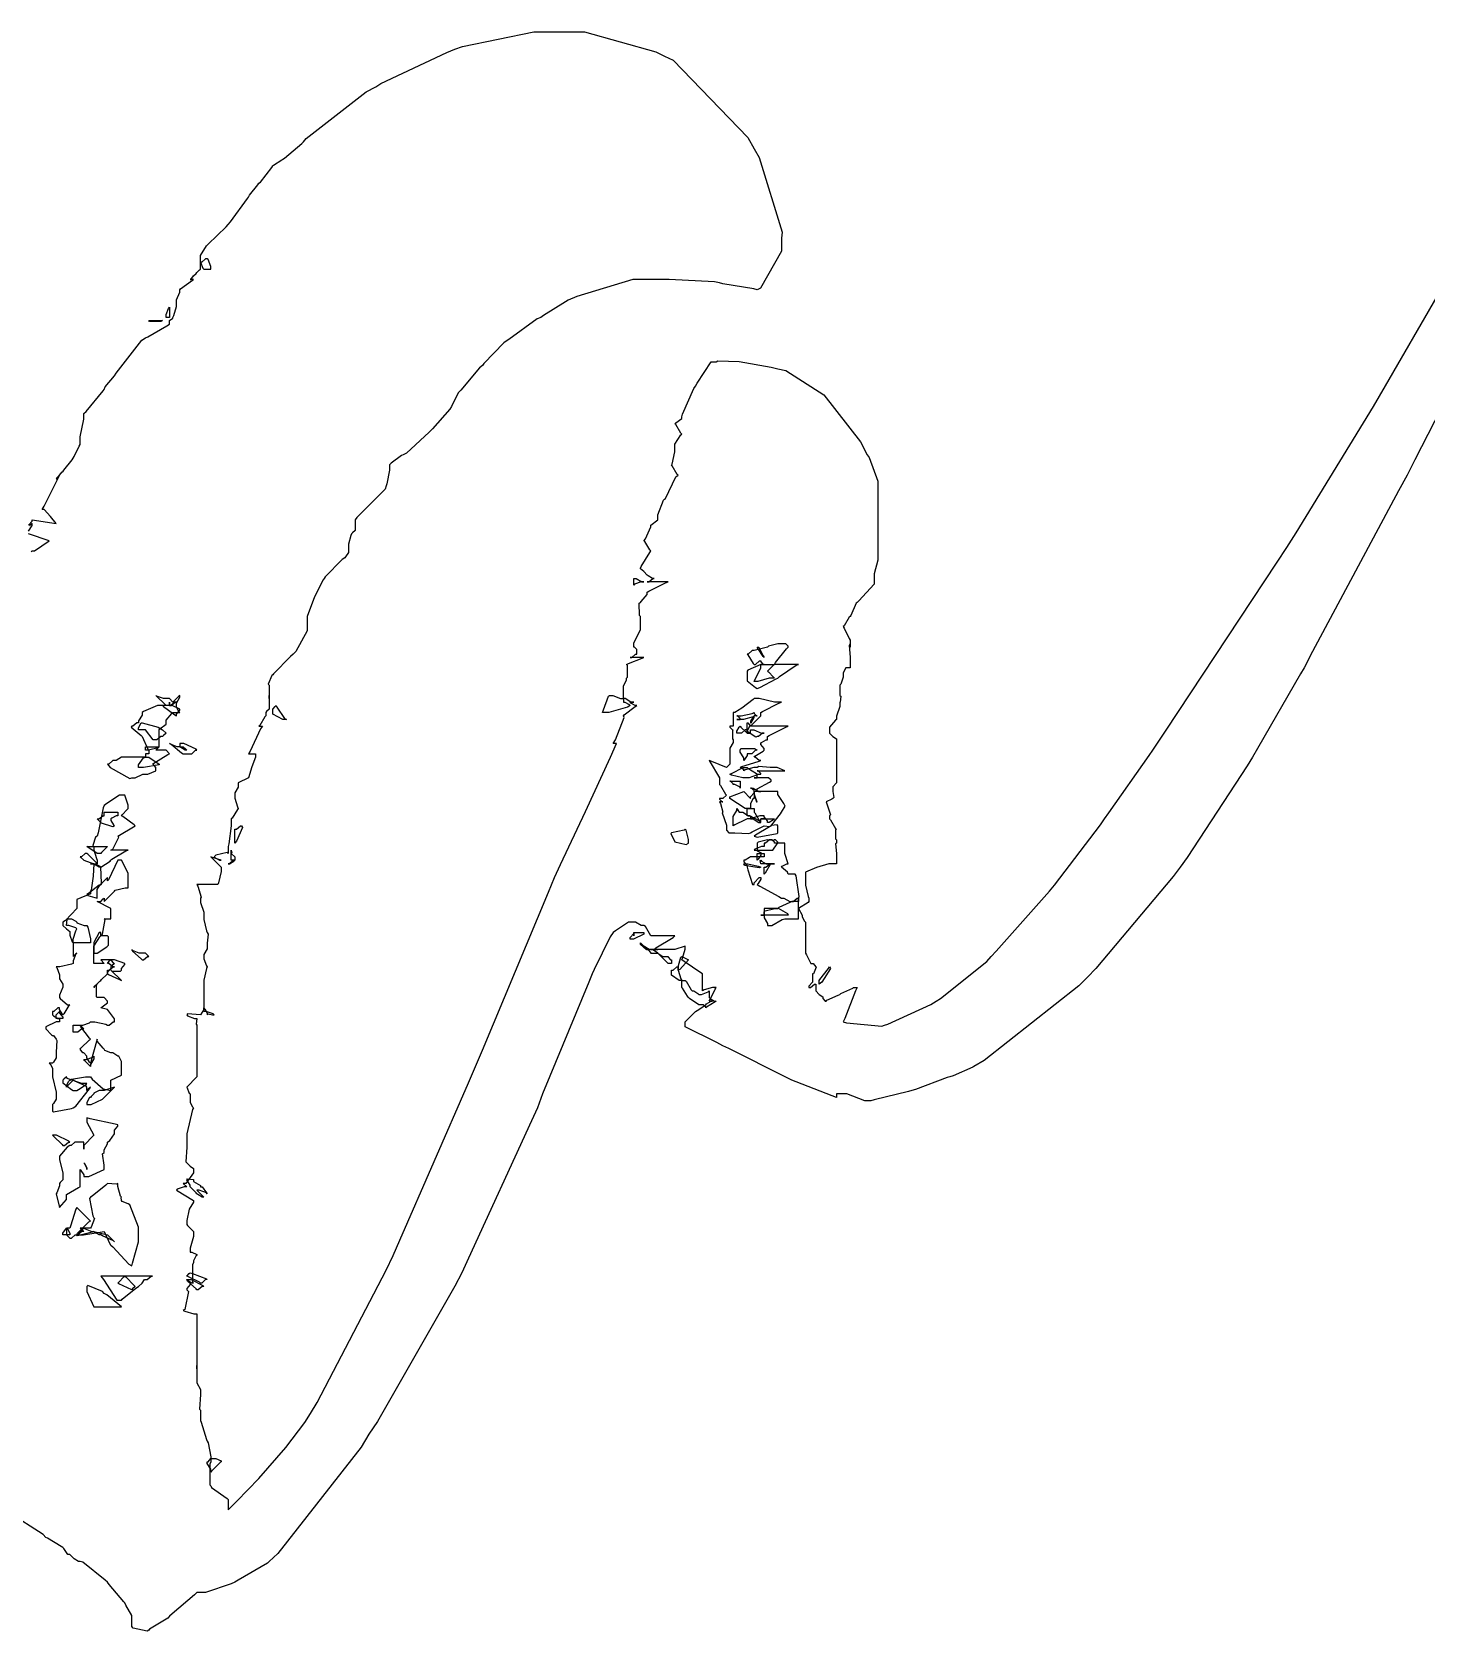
# Model space of a CAD drawing. Extents: x 51 to 306, y 22 to 311.
# Drawn here: x 104.99 to 119.29, y 191.62 to 208.03 of the extents above; entities that cross this region are included whole.
import ezdxf

# ---------------------------------------------------------------- set-up
doc = ezdxf.new("R2010")
doc.units = 0
doc.header["$MEASUREMENT"] = 0

msp = doc.modelspace()

# ---------------------------------------------------------------- linework, layer by layer
at = {"color": 7}
for points in [[(104.951, 202.971), (104.987, 203.011), (104.987, 203.024), (105.234, 202.988), (105.234, 202.988), (105.176, 203.06), (105.113, 203.13), (105.092, 203.13), (105.11, 203.165), (105.251, 203.448), (105.268, 203.483), (105.268, 203.483), (105.242, 203.456), (105.234, 203.447), (105.242, 203.447), (105.268, 203.483), (105.268, 203.483), (105.268, 203.483), (105.295, 203.517), (105.304, 203.517), (105.312, 203.535), (105.4, 203.642), (105.41, 203.659), (105.418, 203.677), (105.471, 203.783), (105.481, 203.799), (105.481, 203.879), (105.517, 204.059), (105.517, 204.118), (105.543, 204.136), (105.718, 204.348), (105.727, 204.365), (105.736, 204.392), (105.833, 204.505), (105.833, 204.505), (105.85, 204.532), (106.114, 204.868), (106.15, 204.894), (106.177, 204.903), (106.371, 205.018), (106.398, 205.034), (106.398, 205.034), (106.398, 205.062), (106.398, 205.07), (106.398, 205.07), (106.433, 205.096), (106.433, 205.104), (106.441, 205.122), (106.469, 205.216), (106.469, 205.246), (106.469, 205.282), (106.503, 205.361), (106.503, 205.387), (106.511, 205.397), (106.635, 205.485), (106.645, 205.493), (106.645, 205.493), (106.618, 205.493), (106.609, 205.493), (106.618, 205.493), (106.645, 205.529), (106.645, 205.529), (106.645, 205.529), (106.67, 205.555), (106.679, 205.563), (106.679, 205.563), (106.706, 205.591), (106.715, 205.599), (106.715, 205.617), (106.715, 205.657), (106.715, 205.669), (106.715, 205.669), (106.715, 205.723), (106.715, 205.74), (106.715, 205.74), (106.776, 205.838), (106.785, 205.846), (106.794, 205.855), (106.98, 206.032), (106.998, 206.058), (107.024, 206.084), (107.199, 206.323), (107.208, 206.339), (107.217, 206.357), (107.305, 206.465), (107.315, 206.481), (107.331, 206.491), (107.447, 206.641), (107.457, 206.658), (107.465, 206.667), (107.552, 206.72), (107.561, 206.728), (107.579, 206.737), (107.756, 206.888), (107.774, 206.904), (107.8, 206.94), (108.417, 207.417), (108.515, 207.469), (108.567, 207.505), (109.245, 207.822), (109.325, 207.856), (109.404, 207.884), (110.138, 208.033), (110.383, 208.033), (110.657, 208.033), (111.39, 207.83), (111.478, 207.786), (111.566, 207.742), (112.334, 206.95), (112.396, 206.834), (112.448, 206.746), (112.685, 205.978), (112.677, 205.916), (112.677, 205.784), (112.464, 205.405), (112.43, 205.387), (112.394, 205.397), (112.077, 205.449), (112.043, 205.457), (111.989, 205.467), (111.526, 205.493), (111.372, 205.493), (111.151, 205.493), (110.578, 205.317), (110.49, 205.281), (110.462, 205.264), (110.234, 205.122), (110.207, 205.104), (110.171, 205.088), (109.881, 204.876), (109.854, 204.858), (109.828, 204.841), (109.624, 204.629), (109.608, 204.611), (109.58, 204.585), (109.387, 204.356), (109.361, 204.329), (109.352, 204.312), (109.299, 204.206), (109.291, 204.188), (109.273, 204.162), (109.095, 203.959), (109.079, 203.942), (109.061, 203.924), (108.831, 203.711), (108.796, 203.693), (108.778, 203.685), (108.672, 203.606), (108.656, 203.589), (108.656, 203.536), (108.628, 203.394), (108.62, 203.376), (108.61, 203.342), (108.319, 203.051), (108.303, 203.024), (108.303, 203.024), (108.303, 202.971), (108.303, 202.953), (108.303, 202.953), (108.303, 202.927), (108.303, 202.917), (108.303, 202.917), (108.275, 202.893), (108.267, 202.883), (108.257, 202.865), (108.233, 202.777), (108.233, 202.777), (108.233, 202.76), (108.233, 202.721), (108.233, 202.707), (108.233, 202.689), (108.205, 202.645), (108.197, 202.635), (108.169, 202.619), (107.994, 202.442), (107.986, 202.424), (107.976, 202.408), (107.884, 202.236), (107.81, 202.033), (107.81, 201.965), (107.81, 201.887), (107.694, 201.675), (107.667, 201.648), (107.64, 201.622), (107.465, 201.446), (107.457, 201.436), (107.447, 201.428), (107.411, 201.34), (107.421, 201.33), (107.421, 201.33), (107.421, 201.225), (107.421, 201.19), (107.421, 201.19), (107.421, 201.216), (107.421, 201.224), (107.421, 201.208), (107.421, 201.167), (107.421, 201.154), (107.421, 201.154), (107.421, 201.101), (107.421, 201.083), (107.421, 201.083), (107.393, 201.057), (107.385, 201.047), (107.385, 201.047), (107.385, 201.023), (107.385, 201.013), (107.375, 201.005), (107.323, 200.916), (107.315, 200.907), (107.315, 200.907), (107.341, 200.907), (107.351, 200.907), (107.333, 200.881), (107.226, 200.652), (107.208, 200.624), (107.208, 200.624), (107.244, 200.624), (107.244, 200.624), (107.28, 200.624), (107.28, 200.591), (107.244, 200.489), (107.208, 200.378), (107.208, 200.378), (107.208, 200.378), (107.104, 200.326), (107.104, 200.308), (107.104, 200.281), (107.068, 200.222), (107.068, 200.201), (107.068, 200.167), (107.094, 200.079), (107.104, 200.061), (107.094, 200.053), (107.041, 199.964), (107.032, 199.955), (107.032, 199.885), (107.006, 199.7), (106.998, 199.672), (106.998, 199.656), (106.998, 199.616), (106.998, 199.602), (106.988, 199.612), (106.874, 199.584), (106.856, 199.566), (106.864, 199.558), (106.911, 199.532), (106.928, 199.532), (106.928, 199.532), (106.838, 199.558), (106.821, 199.566), (106.83, 199.558), (106.918, 199.47), (106.928, 199.46), (106.928, 199.416), (106.9, 199.301), (106.892, 199.283), (106.838, 199.283), (106.718, 199.283), (106.679, 199.283), (106.688, 199.267), (106.723, 199.153), (106.715, 199.143), (106.715, 199.099), (106.751, 199), (106.751, 198.967), (106.751, 198.923), (106.776, 198.808), (106.785, 198.79), (106.794, 198.774), (106.785, 198.681), (106.785, 198.65), (106.785, 198.623), (106.751, 198.564), (106.751, 198.544), (106.751, 198.518), (106.776, 198.447), (106.785, 198.438), (106.776, 198.421), (106.751, 198.301), (106.751, 198.261), (106.751, 198.227), (106.751, 198.148), (106.751, 198.121), (106.751, 198.086), (106.751, 198.006), (106.751, 197.979), (106.751, 197.979), (106.751, 198.006), (106.751, 198.015), (106.751, 197.998), (106.715, 197.944), (106.715, 197.944), (106.715, 197.944), (106.583, 197.954), (106.575, 197.944), (106.583, 197.936), (106.655, 197.908), (106.679, 197.908), (106.679, 197.908), (106.67, 197.848), (106.679, 197.838), (106.679, 197.75), (106.679, 197.551), (106.679, 197.485), (106.679, 197.451), (106.679, 197.371), (106.679, 197.343), (106.679, 197.309), (106.575, 197.203), (106.575, 197.203), (106.575, 197.203), (106.6, 197.142), (106.609, 197.133), (106.609, 197.116), (106.609, 197.062), (106.609, 197.062), (106.609, 197.044), (106.635, 197), (106.645, 196.99), (106.635, 196.974), (106.575, 196.722), (106.575, 196.638), (106.575, 196.585), (106.565, 196.437), (106.575, 196.427), (106.609, 196.391), (106.609, 196.391), (106.645, 196.366), (106.645, 196.357), (106.645, 196.322), (106.565, 196.215), (106.539, 196.215), (106.575, 196.18), (106.547, 196.18), (106.477, 196.154), (106.469, 196.144), (106.485, 196.136), (106.627, 196.048), (106.645, 196.038), (106.645, 196.022), (106.618, 195.978), (106.609, 195.968), (106.6, 195.951), (106.575, 195.832), (106.575, 195.792), (106.583, 195.784), (106.635, 195.731), (106.645, 195.721), (106.645, 195.669), (106.609, 195.549), (106.609, 195.509), (106.626, 195.509), (106.679, 195.484), (106.679, 195.475), (106.67, 195.475), (106.645, 195.421), (106.645, 195.403), (106.635, 195.377), (106.635, 195.202), (106.645, 195.192), (106.627, 195.192), (106.583, 195.218), (106.575, 195.227), (106.609, 195.192), (106.609, 195.176), (106.575, 195.136), (106.575, 195.122), (106.591, 195.104), (106.555, 194.919), (106.539, 194.91), (106.555, 194.902), (106.648, 194.874), (106.679, 194.874), (106.679, 194.858), (106.679, 194.817), (106.679, 194.804), (106.679, 194.715), (106.679, 194.517), (106.679, 194.451), (106.679, 194.451), (106.679, 194.399), (106.679, 194.381), (106.679, 194.364), (106.679, 194.324), (106.679, 194.31), (106.679, 194.31), (106.679, 194.336), (106.679, 194.345), (106.679, 194.3), (106.679, 194.168), (106.679, 194.168), (106.715, 194.098), (106.715, 194.046), (106.706, 193.897), (106.715, 193.887), (106.715, 193.887), (106.715, 193.833), (106.715, 193.815), (106.715, 193.815), (106.715, 193.791), (106.715, 193.781), (106.723, 193.765), (106.776, 193.587), (106.785, 193.569), (106.794, 193.552), (106.821, 193.408), (106.821, 193.358), (106.812, 193.332), (106.812, 193.12), (106.821, 193.11), (106.83, 193.094), (106.988, 192.979), (106.998, 192.969), (106.998, 192.863), (106.998, 192.863), (107.09, 192.954), (107.315, 193.186), (107.592, 193.504), (107.787, 193.76), (107.844, 193.851), (107.914, 193.967), (108.62, 195.325), (108.692, 195.475), (108.762, 195.633), (109.466, 197.248), (109.538, 197.415), (109.608, 197.583), (110.287, 199.205), (110.349, 199.355), (110.41, 199.488), (110.666, 200.031), (110.923, 200.59), (110.985, 200.731), (110.985, 200.731), (110.957, 200.731), (110.949, 200.731), (110.975, 200.767), (111.063, 200.997), (111.055, 201.013), (111.063, 201.023), (111.177, 201.111), (111.195, 201.119), (111.177, 201.119), (111.133, 201.145), (111.125, 201.154), (111.125, 201.154), (111.151, 201.154), (111.161, 201.154), (111.133, 201.154), (111.074, 201.19), (111.055, 201.19), (111.055, 201.19), (111.055, 201.269), (111.055, 201.296), (111.055, 201.322), (111.089, 201.381), (111.089, 201.4), (111.097, 201.41), (111.097, 201.534), (111.089, 201.542), (111.107, 201.552), (111.248, 201.604), (111.265, 201.613), (111.23, 201.613), (111.151, 201.613), (111.125, 201.613), (111.142, 201.613), (111.181, 201.648), (111.195, 201.648), (111.195, 201.648), (111.195, 201.675), (111.195, 201.683), (111.195, 201.693), (111.169, 201.719), (111.161, 201.719), (111.161, 201.763), (111.231, 201.895), (111.231, 201.895), (111.231, 201.895), (111.231, 201.949), (111.231, 201.965), (111.231, 201.983), (111.231, 202.023), (111.231, 202.035), (111.221, 202.045), (111.216, 202.171), (111.231, 202.178), (111.239, 202.187), (111.301, 202.259), (111.301, 202.282), (111.318, 202.292), (111.486, 202.38), (111.514, 202.388), (111.46, 202.388), (111.34, 202.388), (111.301, 202.388), (111.318, 202.388), (111.358, 202.424), (111.372, 202.424), (111.354, 202.424), (111.31, 202.45), (111.301, 202.458), (111.265, 202.494), (111.265, 202.494), (111.231, 202.522), (111.231, 202.53), (111.239, 202.548), (111.327, 202.689), (111.337, 202.707), (111.327, 202.716), (111.274, 202.803), (111.265, 202.811), (111.283, 202.829), (111.337, 202.953), (111.337, 202.953), (111.337, 202.971), (111.408, 203.024), (111.408, 203.024), (111.408, 203.077), (111.468, 203.228), (111.478, 203.236), (111.486, 203.246), (111.592, 203.466), (111.618, 203.483), (111.609, 203.492), (111.556, 203.58), (111.548, 203.589), (111.556, 203.598), (111.584, 203.724), (111.584, 203.765), (111.584, 203.801), (111.645, 203.897), (111.654, 203.906), (111.645, 203.915), (111.592, 204.003), (111.584, 204.012), (111.592, 204.021), (111.654, 204.067), (111.654, 204.082), (111.662, 204.109), (111.777, 204.373), (111.795, 204.399), (111.813, 204.427), (111.957, 204.647), (112.007, 204.647), (112.024, 204.657), (112.244, 204.651), (112.571, 204.593), (112.642, 204.575), (112.721, 204.559), (113.114, 204.307), (113.488, 203.825), (113.558, 203.693), (113.576, 203.667), (113.665, 203.423), (113.665, 203.34), (113.665, 203.27), (113.665, 203.113), (113.665, 203.06), (113.665, 203.015), (113.665, 202.916), (113.665, 202.883), (113.665, 202.849), (113.665, 202.741), (113.665, 202.741), (113.665, 202.741), (113.665, 202.716), (113.665, 202.707), (113.665, 202.707), (113.665, 202.68), (113.665, 202.671), (113.665, 202.61), (113.63, 202.471), (113.63, 202.424), (113.63, 202.364), (113.47, 202.195), (113.454, 202.178), (113.444, 202.169), (113.391, 202.045), (113.382, 202.035), (113.373, 202.027), (113.32, 201.939), (113.312, 201.929), (113.32, 201.913), (113.373, 201.807), (113.382, 201.789), (113.382, 201.753), (113.382, 201.753), (113.382, 201.719), (113.382, 201.719), (113.382, 201.719), (113.382, 201.745), (113.382, 201.753), (113.373, 201.737), (113.382, 201.617), (113.382, 201.577), (113.382, 201.577), (113.382, 201.524), (113.382, 201.506), (113.382, 201.506), (113.356, 201.506), (113.348, 201.506), (113.338, 201.506), (113.312, 201.454), (113.312, 201.436), (113.312, 201.41), (113.286, 201.34), (113.278, 201.33), (113.278, 201.313), (113.278, 201.273), (113.278, 201.26), (113.278, 201.26), (113.278, 201.234), (113.278, 201.224), (113.286, 201.216), (113.279, 201.154), (113.278, 201.154), (113.278, 201.109), (113.242, 201.01), (113.242, 200.977), (113.232, 200.969), (113.171, 200.896), (113.171, 200.871), (113.171, 200.837), (113.206, 200.801), (113.206, 200.801), (113.242, 200.776), (113.242, 200.767), (113.242, 200.74), (113.242, 200.681), (113.242, 200.66), (113.242, 200.582), (113.242, 200.402), (113.242, 200.342), (113.242, 200.326), (113.206, 200.285), (113.206, 200.272), (113.206, 200.272), (113.206, 200.237), (113.206, 200.237), (113.206, 200.237), (113.214, 200.175), (113.206, 200.165), (113.196, 200.157), (113.135, 200.131), (113.135, 200.131), (113.135, 200.131), (113.18, 199.999), (113.171, 199.989), (113.171, 199.989), (113.171, 199.955), (113.171, 199.955), (113.18, 199.946), (113.232, 199.858), (113.242, 199.849), (113.232, 199.84), (113.232, 199.752), (113.242, 199.742), (113.242, 199.742), (113.242, 199.718), (113.242, 199.708), (113.232, 199.7), (113.242, 199.601), (113.242, 199.566), (113.242, 199.549), (113.242, 199.496), (113.242, 199.496), (113.242, 199.496), (113.214, 199.496), (113.206, 199.496), (113.163, 199.496), (113.038, 199.457), (112.925, 199.408), (112.925, 199.39), (112.925, 199.39), (112.925, 199.319), (112.925, 199.319), (112.925, 199.275), (112.95, 199.161), (112.959, 199.143), (112.959, 199.143), (112.959, 199.107), (112.959, 199.107), (112.95, 199.099), (112.853, 199.037), (112.853, 199.037), (112.889, 198.967), (112.889, 198.95), (112.915, 198.906), (112.925, 198.896), (112.925, 198.852), (112.925, 198.753), (112.925, 198.72), (112.925, 198.704), (112.925, 198.664), (112.925, 198.65), (112.925, 198.614), (112.925, 198.578), (112.933, 198.562), (112.978, 198.473), (112.995, 198.473), (113.003, 198.473), (113.029, 198.438), (113.029, 198.438), (113.034, 198.433), (113.005, 198.367), (112.995, 198.367), (112.995, 198.351), (112.995, 198.311), (112.995, 198.297), (112.995, 198.279), (112.959, 198.239), (112.959, 198.225), (112.976, 198.225), (113.016, 198.261), (113.029, 198.261), (113.029, 198.245), (113.029, 198.205), (113.029, 198.191), (113.065, 198.155), (113.065, 198.155), (113.101, 198.13), (113.101, 198.121), (113.101, 198.112), (113.126, 198.085), (113.135, 198.085), (113.144, 198.094), (113.26, 198.147), (113.278, 198.155), (113.286, 198.165), (113.409, 198.217), (113.418, 198.225), (113.418, 198.225), (113.444, 198.225), (113.454, 198.225), (113.436, 198.191), (113.328, 197.908), (113.312, 197.872), (113.346, 197.864), (113.709, 197.83), (113.735, 197.838), (113.769, 197.848), (114.21, 198.05), (114.264, 198.085), (114.308, 198.112), (114.785, 198.491), (114.829, 198.544), (114.881, 198.597), (115.375, 199.153), (115.429, 199.213), (115.481, 199.275), (115.95, 199.894), (115.994, 199.955), (116.038, 200.017), (116.451, 200.608), (116.487, 200.66), (116.619, 200.855), (117.766, 202.592), (117.864, 202.741), (117.96, 202.891), (118.754, 204.188), (118.816, 204.294), (118.877, 204.4), (119.407, 205.317)], [(119.918, 205.088), (119.177, 203.642), (119.098, 203.483), (119.01, 203.324), (118.128, 201.675), (118.04, 201.506), (118.004, 201.446), (117.563, 200.678), (117.511, 200.59), (117.457, 200.502), (116.84, 199.558), (116.769, 199.46), (116.698, 199.364), (115.905, 198.42), (115.817, 198.331), (115.729, 198.243), (114.758, 197.477), (114.653, 197.415), (114.643, 197.407), (114.44, 197.318), (114.406, 197.309), (114.379, 197.3), (114.052, 197.177), (114.017, 197.167), (113.982, 197.159), (113.629, 197.072), (113.594, 197.062), (113.532, 197.062), (113.348, 197.133), (113.348, 197.133), (113.348, 197.133), (113.268, 197.133), (113.242, 197.133), (113.242, 197.133), (113.242, 197.106), (113.242, 197.097), (113.198, 197.115), (112.827, 197.256), (112.783, 197.273), (112.729, 197.3), (112.138, 197.6), (112.077, 197.626), (112.015, 197.662), (111.69, 197.82), (111.69, 197.872), (111.69, 197.872), (111.777, 197.962), (111.795, 197.979), (111.813, 197.988), (111.901, 198.049), (111.901, 198.049), (111.909, 198.059), (111.955, 198.085), (111.971, 198.085), (111.971, 198.085), (111.945, 198.085), (111.937, 198.085), (111.945, 198.103), (111.997, 198.209), (112.007, 198.225), (111.971, 198.225), (111.883, 198.2), (111.867, 198.191), (111.867, 198.235), (111.867, 198.334), (111.867, 198.367), (111.849, 198.377), (111.68, 198.491), (111.654, 198.508), (111.662, 198.526), (111.69, 198.62), (111.69, 198.65), (111.69, 198.65), (111.583, 198.614), (111.548, 198.614), (111.504, 198.614), (111.405, 198.614), (111.372, 198.614), (111.388, 198.632), (111.566, 198.738), (111.584, 198.754), (111.556, 198.754), (111.497, 198.754), (111.478, 198.754), (111.478, 198.754), (111.337, 198.754), (111.337, 198.754), (111.337, 198.754), (111.283, 198.852), (111.265, 198.86), (111.239, 198.86), (111.18, 198.896), (111.161, 198.896), (111.107, 198.896), (110.975, 198.808), (110.949, 198.79), (110.921, 198.746), (110.754, 198.411), (110.736, 198.367), (110.701, 198.279), (110.225, 197.133), (110.173, 196.99), (110.111, 196.858), (109.467, 195.448), (109.397, 195.298), (109.325, 195.158), (108.531, 193.771), (108.443, 193.639), (108.363, 193.507), (107.509, 192.414), (107.421, 192.334), (107.403, 192.318), (107.103, 192.141), (107.068, 192.123), (107.032, 192.106), (106.767, 192.017), (106.679, 192.017), (106.653, 191.991), (106.425, 191.797), (106.398, 191.771), (106.38, 191.753), (106.194, 191.638), (106.186, 191.629), (106.168, 191.62), (106.026, 191.648), (106.01, 191.665), (106.01, 191.683), (106.01, 191.722), (106.01, 191.735), (106.01, 191.779), (105.948, 191.885), (105.94, 191.911), (105.93, 191.921), (105.78, 192.097), (105.763, 192.123), (105.736, 192.141), (105.507, 192.326), (105.481, 192.334), (105.463, 192.334), (105.418, 192.362), (105.41, 192.37), (105.374, 192.404), (105.356, 192.404), (105.312, 192.468), (105.304, 192.476), (105.286, 192.486), (105.144, 192.573), (105.128, 192.581), (105.1, 192.609), (104.749, 192.837)], [(104.951, 202.909), (104.987, 202.969), (104.987, 202.988), (104.987, 202.988), (104.96, 202.963)], [(104.977, 202.698), (104.987, 202.707), (105.012, 202.707), (105.088, 202.759), (105.164, 202.811), (105.164, 202.811), (104.951, 202.883)]]:
    msp.add_lwpolyline(points, dxfattribs=at)
for points in [[(106.751, 205.599), (106.767, 205.599), (106.808, 205.599), (106.821, 205.599), (106.821, 205.627), (106.794, 205.697), (106.785, 205.705), (106.767, 205.705), (106.728, 205.669), (106.715, 205.669), (106.715, 205.669), (106.741, 205.609), (106.751, 205.599)], [(106.398, 205.21), (106.398, 205.184), (106.398, 205.125), (106.398, 205.104), (106.363, 205.104), (106.363, 205.132), (106.389, 205.194), (106.398, 205.21)], [(106.327, 205.07), (106.309, 205.062), (106.194, 205.062), (106.186, 205.07), (106.221, 205.07), (106.299, 205.07), (106.327, 205.07)], [(111.161, 202.424), (111.187, 202.424), (111.245, 202.388), (111.265, 202.388), (111.239, 202.388), (111.169, 202.364), (111.161, 202.354), (111.161, 202.372), (111.161, 202.412), (111.161, 202.424)], [(112.642, 201.4), (112.659, 201.418), (112.827, 201.534), (112.853, 201.542), (112.791, 201.542), (112.652, 201.542), (112.606, 201.542), (112.615, 201.56), (112.73, 201.702), (112.748, 201.719), (112.748, 201.728), (112.721, 201.753), (112.713, 201.753), (112.713, 201.753), (112.685, 201.753), (112.677, 201.753), (112.641, 201.753), (112.544, 201.728), (112.536, 201.719), (112.536, 201.719), (112.396, 201.683), (112.396, 201.683), (112.378, 201.683), (112.336, 201.648), (112.324, 201.648), (112.332, 201.64), (112.386, 201.552), (112.396, 201.542), (112.412, 201.542), (112.452, 201.577), (112.466, 201.577), (112.466, 201.568), (112.491, 201.542), (112.5, 201.542), (112.5, 201.542), (112.466, 201.542), (112.466, 201.542), (112.466, 201.542), (112.332, 201.482), (112.324, 201.472), (112.324, 201.454), (112.324, 201.4), (112.324, 201.4), (112.324, 201.374), (112.412, 201.305), (112.43, 201.296), (112.456, 201.305), (112.624, 201.392), (112.642, 201.4)], [(112.43, 201.719), (112.447, 201.719), (112.491, 201.631), (112.5, 201.613), (112.491, 201.622), (112.438, 201.702), (112.43, 201.719)], [(112.466, 201.542), (112.482, 201.542), (112.522, 201.542), (112.536, 201.542), (112.536, 201.542), (112.572, 201.542), (112.572, 201.542), (112.606, 201.542), (112.597, 201.534), (112.544, 201.482), (112.536, 201.472), (112.544, 201.464), (112.597, 201.41), (112.606, 201.4), (112.553, 201.4), (112.434, 201.366), (112.396, 201.366), (112.404, 201.384), (112.466, 201.503), (112.466, 201.542)], [(106.327, 201.119), (106.273, 201.119), (106.132, 201.057), (106.116, 201.047), (106.116, 201.021), (106.08, 200.963), (106.08, 200.943), (106.062, 200.943), (106.022, 200.907), (106.01, 200.907), (106.004, 200.897), (106.106, 200.811), (106.116, 200.801), (106.116, 200.801), (106.177, 200.67), (106.186, 200.66), (106.186, 200.624), (106.186, 200.624), (106.15, 200.624), (106.15, 200.624), (106.15, 200.624), (106.15, 200.6), (106.15, 200.59), (106.106, 200.59), (106.007, 200.59), (105.974, 200.59), (105.956, 200.59), (105.904, 200.59), (105.904, 200.59), (105.904, 200.59), (105.85, 200.554), (105.833, 200.554), (105.815, 200.554), (105.775, 200.518), (105.763, 200.518), (105.789, 200.484), (105.992, 200.37), (106.01, 200.378), (106.044, 200.378), (106.123, 200.414), (106.15, 200.414), (106.177, 200.414), (106.256, 200.448), (106.256, 200.448), (106.256, 200.484), (106.256, 200.484), (106.23, 200.518), (106.222, 200.518), (106.238, 200.528), (106.38, 200.616), (106.398, 200.624), (106.363, 200.66), (106.335, 200.66), (106.276, 200.66), (106.256, 200.66), (106.256, 200.66), (106.282, 200.686), (106.292, 200.695), (106.292, 200.731), (106.292, 200.731), (106.292, 200.837), (106.292, 200.871), (106.3, 200.881), (106.363, 200.928), (106.363, 200.943), (106.363, 200.969), (106.423, 201.039), (106.433, 201.047), (106.449, 201.047), (106.489, 201.047), (106.503, 201.047), (106.493, 201.057), (106.469, 201.104), (106.469, 201.119), (106.469, 201.145), (106.503, 201.205), (106.503, 201.224), (106.493, 201.216), (106.441, 201.163), (106.433, 201.154), (106.398, 201.19), (106.398, 201.19), (106.363, 201.19), (106.363, 201.19), (106.335, 201.19), (106.265, 201.216), (106.256, 201.224), (106.265, 201.216), (106.353, 201.129), (106.363, 201.119), (106.363, 201.119), (106.327, 201.119), (106.327, 201.119), (106.327, 201.119), (106.327, 201.119), (106.327, 201.119)], [(110.913, 201.224), (110.947, 201.224), (111.027, 201.19), (111.055, 201.19), (111.055, 201.19), (111.055, 201.163), (111.055, 201.154), (111.071, 201.154), (111.115, 201.129), (111.125, 201.119), (111.097, 201.101), (110.906, 201.047), (110.842, 201.047), (110.851, 201.075), (110.903, 201.216), (110.913, 201.224)], [(106.469, 201.013), (106.469, 201.031), (106.503, 201.071), (106.503, 201.083), (106.503, 201.083), (106.425, 201.119), (106.398, 201.119), (106.415, 201.119), (106.455, 201.154), (106.469, 201.154), (106.451, 201.154), (106.411, 201.119), (106.398, 201.119), (106.398, 201.119), (106.398, 201.145), (106.398, 201.154), (106.398, 201.154), (106.398, 201.129), (106.398, 201.119), (106.38, 201.119), (106.339, 201.119), (106.327, 201.119), (106.335, 201.111), (106.451, 201.023), (106.469, 201.013)], [(107.597, 200.977), (107.561, 200.977), (107.457, 201.031), (107.457, 201.047), (107.457, 201.083), (107.457, 201.083), (107.482, 201.111), (107.491, 201.119), (107.5, 201.101), (107.579, 200.987), (107.597, 200.977)], [(112.572, 199.885), (112.58, 199.894), (112.667, 200.008), (112.677, 200.025), (112.677, 200.025), (112.717, 200.086), (112.713, 200.095), (112.703, 200.113), (112.642, 200.207), (112.642, 200.237), (112.588, 200.237), (112.469, 200.237), (112.43, 200.237), (112.43, 200.263), (112.554, 200.334), (112.572, 200.342), (112.572, 200.352), (112.544, 200.378), (112.536, 200.378), (112.536, 200.378), (112.43, 200.378), (112.396, 200.378), (112.396, 200.378), (112.42, 200.378), (112.43, 200.378), (112.43, 200.378), (112.43, 200.405), (112.43, 200.414), (112.43, 200.414), (112.456, 200.414), (112.466, 200.414), (112.466, 200.423), (112.438, 200.448), (112.43, 200.448), (112.5, 200.448), (112.659, 200.448), (112.713, 200.448), (112.713, 200.448), (112.632, 200.484), (112.606, 200.484), (112.562, 200.484), (112.447, 200.493), (112.43, 200.484), (112.394, 200.484), (112.306, 200.458), (112.29, 200.448), (112.29, 200.458), (112.262, 200.484), (112.254, 200.484), (112.27, 200.493), (112.438, 200.546), (112.466, 200.554), (112.448, 200.554), (112.408, 200.59), (112.396, 200.59), (112.404, 200.6), (112.491, 200.652), (112.5, 200.66), (112.5, 200.678), (112.466, 200.718), (112.466, 200.731), (112.474, 200.74), (112.52, 200.767), (112.536, 200.767), (112.536, 200.801), (112.553, 200.811), (112.721, 200.899), (112.748, 200.907), (112.65, 200.907), (112.431, 200.907), (112.36, 200.907), (112.368, 200.916), (112.456, 201.005), (112.466, 201.013), (112.466, 201.047), (112.482, 201.057), (112.65, 201.145), (112.677, 201.154), (112.606, 201.154), (112.448, 201.19), (112.396, 201.19), (112.386, 201.181), (112.27, 201.093), (112.254, 201.083), (112.244, 201.075), (112.199, 201.047), (112.183, 201.047), (112.183, 201.013), (112.183, 200.934), (112.183, 200.907), (112.183, 200.907), (112.156, 200.907), (112.147, 200.907), (112.147, 200.899), (112.174, 200.871), (112.183, 200.871), (112.174, 200.863), (112.174, 200.776), (112.183, 200.767), (112.183, 200.74), (112.147, 200.681), (112.147, 200.66), (112.147, 200.66), (112.147, 200.608), (112.147, 200.59), (112.147, 200.572), (112.147, 200.532), (112.147, 200.518), (112.113, 200.484), (112.113, 200.484), (111.963, 200.546), (111.937, 200.554), (111.945, 200.538), (112.033, 200.396), (112.043, 200.378), (112.043, 200.361), (112.043, 200.321), (112.043, 200.308), (112.051, 200.299), (112.103, 200.211), (112.113, 200.201), (112.113, 200.201), (112.077, 200.165), (112.077, 200.165), (112.077, 200.165), (112.051, 200.165), (112.043, 200.165), (112.043, 200.157), (112.068, 200.131), (112.077, 200.131), (112.077, 200.131), (112.051, 200.131), (112.043, 200.131), (112.051, 200.115), (112.077, 200.025), (112.077, 200.025), (112.068, 200.017), (112.113, 199.891), (112.113, 199.849), (112.113, 199.84), (112.138, 199.813), (112.147, 199.813), (112.2, 199.813), (112.342, 199.805), (112.36, 199.813), (112.376, 199.823), (112.5, 199.885), (112.5, 199.885), (112.5, 199.885), (112.557, 199.878), (112.572, 199.885), (112.554, 199.876), (112.412, 199.788), (112.396, 199.778), (112.43, 199.77), (112.632, 199.805), (112.642, 199.813), (112.642, 199.831), (112.642, 199.885), (112.642, 199.885), (112.632, 199.894), (112.572, 199.887), (112.572, 199.885)], [(106.116, 200.943), (106.116, 200.943), (106.282, 200.899), (106.327, 200.871), (106.363, 200.837), (106.363, 200.837), (106.335, 200.811), (106.327, 200.801), (106.309, 200.801), (106.269, 200.767), (106.256, 200.767), (106.229, 200.767), (106.15, 200.871), (106.15, 200.871), (106.15, 200.871), (106.08, 200.871), (106.08, 200.871), (106.08, 200.889), (106.106, 200.943), (106.116, 200.943)], [(112.396, 201.047), (112.396, 201.039), (112.42, 201.013), (112.43, 201.013), (112.43, 201.013), (112.404, 201.013), (112.396, 201.013), (112.386, 201.005), (112.287, 200.977), (112.254, 200.977), (112.254, 200.977), (112.227, 200.977), (112.219, 200.977), (112.219, 200.977), (112.244, 200.977), (112.254, 200.977), (112.254, 200.987), (112.227, 201.013), (112.219, 201.013), (112.263, 201.013), (112.378, 201.039), (112.396, 201.047)], [(112.219, 200.837), (112.219, 200.855), (112.244, 200.899), (112.254, 200.907), (112.262, 200.899), (112.314, 200.846), (112.324, 200.837), (112.36, 200.837), (112.36, 200.837), (112.36, 200.863), (112.36, 200.871), (112.394, 200.871), (112.473, 200.837), (112.5, 200.837), (112.482, 200.837), (112.442, 200.801), (112.43, 200.801), (112.415, 200.794), (112.324, 200.852), (112.324, 200.871), (112.306, 200.871), (112.266, 200.837), (112.254, 200.837), (112.254, 200.837), (112.219, 200.837), (112.219, 200.837)], [(112.324, 200.943), (112.324, 200.943), (112.324, 200.943), (112.324, 200.943), (112.332, 200.943), (112.36, 200.907), (112.36, 200.907), (112.35, 200.907), (112.324, 200.855), (112.324, 200.837), (112.324, 200.864), (112.324, 200.924), (112.324, 200.943)], [(112.396, 201.013), (112.396, 201.013), (112.396, 201.013), (112.396, 201.013), (112.386, 201.005), (112.36, 200.959), (112.36, 200.943), (112.368, 200.943), (112.396, 200.997), (112.396, 201.013)], [(106.539, 200.624), (106.555, 200.624), (106.609, 200.624), (106.609, 200.624), (106.626, 200.624), (106.666, 200.66), (106.679, 200.66), (106.67, 200.67), (106.545, 200.731), (106.503, 200.731), (106.503, 200.731), (106.503, 200.704), (106.503, 200.695), (106.477, 200.695), (106.407, 200.722), (106.398, 200.731), (106.415, 200.722), (106.521, 200.634), (106.539, 200.624)], [(106.15, 200.59), (106.185, 200.59), (106.292, 200.518), (106.292, 200.518), (106.292, 200.51), (106.132, 200.484), (106.08, 200.484), (106.08, 200.511), (106.132, 200.582), (106.15, 200.59), (106.15, 200.59), (106.15, 200.59), (106.15, 200.59)], [(106.15, 200.695), (106.185, 200.695), (106.265, 200.695), (106.292, 200.695), (106.282, 200.686), (106.183, 200.66), (106.15, 200.66), (106.15, 200.66), (106.15, 200.686), (106.15, 200.695)], [(106.575, 200.66), (106.557, 200.66), (106.503, 200.695), (106.503, 200.695), (106.503, 200.695), (106.539, 200.695), (106.539, 200.695), (106.539, 200.695), (106.565, 200.67), (106.575, 200.66)], [(112.254, 200.66), (112.262, 200.678), (112.402, 200.678), (112.43, 200.66), (112.412, 200.66), (112.372, 200.624), (112.36, 200.624), (112.36, 200.624), (112.324, 200.624), (112.324, 200.624), (112.324, 200.608), (112.298, 200.564), (112.29, 200.554), (112.29, 200.582), (112.254, 200.641), (112.254, 200.66)], [(112.324, 200.484), (112.332, 200.475), (112.42, 200.423), (112.43, 200.414), (112.42, 200.405), (112.347, 200.378), (112.324, 200.378), (112.28, 200.378), (112.165, 200.405), (112.147, 200.414), (112.165, 200.423), (112.284, 200.484), (112.324, 200.484), (112.324, 200.484), (112.324, 200.484), (112.324, 200.484)], [(112.43, 200.518), (112.43, 200.518), (112.43, 200.518), (112.43, 200.518), (112.43, 200.518), (112.43, 200.518), (112.43, 200.518)], [(112.183, 200.308), (112.183, 200.317), (112.156, 200.342), (112.147, 200.342), (112.147, 200.342), (112.183, 200.342), (112.183, 200.342), (112.219, 200.342), (112.219, 200.342), (112.244, 200.342), (112.254, 200.342), (112.254, 200.326), (112.254, 200.285), (112.254, 200.272), (112.254, 200.281), (112.2, 200.308), (112.183, 200.308)], [(112.43, 200.131), (112.43, 200.131), (112.43, 200.131), (112.43, 200.131), (112.43, 200.131), (112.404, 200.193), (112.396, 200.201), (112.396, 200.165), (112.386, 200.165), (112.36, 200.113), (112.36, 200.095), (112.36, 200.061), (112.306, 200.061), (112.147, 200.165), (112.147, 200.165), (112.147, 200.183), (112.29, 200.237), (112.29, 200.237), (112.298, 200.229), (112.35, 200.175), (112.36, 200.165), (112.36, 200.183), (112.396, 200.225), (112.396, 200.237), (112.396, 200.247), (112.368, 200.272), (112.36, 200.272), (112.386, 200.272), (112.445, 200.237), (112.466, 200.237), (112.466, 200.237), (112.438, 200.237), (112.43, 200.237), (112.43, 200.237), (112.404, 200.237), (112.396, 200.237), (112.396, 200.211), (112.42, 200.131), (112.43, 200.131)], [(105.693, 198.015), (105.693, 198.015), (105.763, 198.068), (105.763, 198.085), (105.727, 198.121), (105.709, 198.121), (105.669, 198.121), (105.657, 198.121), (105.647, 198.13), (105.647, 198.245), (105.657, 198.261), (105.657, 198.261), (105.629, 198.235), (105.621, 198.225), (105.629, 198.235), (105.683, 198.289), (105.693, 198.297), (105.701, 198.307), (105.753, 198.359), (105.763, 198.367), (105.771, 198.359), (105.886, 198.307), (105.904, 198.297), (105.894, 198.307), (105.806, 198.393), (105.797, 198.402), (105.806, 198.393), (105.894, 198.393), (105.904, 198.402), (105.904, 198.42), (105.94, 198.461), (105.94, 198.473), (105.94, 198.473), (105.832, 198.508), (105.797, 198.508), (105.771, 198.508), (105.712, 198.508), (105.693, 198.508), (105.727, 198.473), (105.7, 198.473), (105.64, 198.473), (105.621, 198.473), (105.621, 198.518), (105.621, 198.617), (105.621, 198.65), (105.621, 198.632), (105.621, 198.578), (105.621, 198.578), (105.656, 198.578), (105.753, 198.641), (105.763, 198.65), (105.771, 198.659), (105.771, 198.746), (105.763, 198.754), (105.745, 198.754), (105.705, 198.754), (105.693, 198.754), (105.709, 198.772), (105.736, 198.923), (105.727, 198.931), (105.744, 198.931), (105.784, 198.931), (105.797, 198.931), (105.797, 198.931), (105.797, 198.959), (105.797, 198.967), (105.797, 199.003), (105.797, 199.037), (105.657, 199.107), (105.693, 199.107), (105.693, 199.107), (105.718, 199.135), (105.727, 199.143), (105.727, 199.107), (105.736, 199.117), (105.824, 199.205), (105.833, 199.213), (105.841, 199.223), (105.941, 199.249), (105.974, 199.249), (105.974, 199.277), (105.974, 199.336), (105.974, 199.355), (105.974, 199.4), (105.904, 199.532), (105.904, 199.532), (105.868, 199.532), (105.771, 199.329), (105.763, 199.319), (105.763, 199.319), (105.763, 199.347), (105.763, 199.355), (105.753, 199.347), (105.701, 199.293), (105.693, 199.283), (105.701, 199.301), (105.693, 199.46), (105.693, 199.46), (105.693, 199.46), (105.788, 199.523), (105.797, 199.532), (105.806, 199.541), (105.948, 199.628), (105.974, 199.636), (105.93, 199.636), (105.831, 199.636), (105.797, 199.636), (105.815, 199.646), (105.877, 199.77), (105.869, 199.778), (105.886, 199.788), (106.028, 199.876), (106.046, 199.885), (106.036, 199.894), (105.92, 199.981), (105.904, 199.989), (105.912, 199.999), (105.964, 200.053), (105.974, 200.061), (105.974, 200.097), (105.94, 200.201), (105.94, 200.201), (105.886, 200.201), (105.753, 200.113), (105.727, 200.095), (105.718, 200.069), (105.665, 199.814), (105.657, 199.778), (105.639, 199.77), (105.611, 199.682), (105.621, 199.672), (105.621, 199.638), (105.647, 199.549), (105.657, 199.532), (105.657, 199.532), (105.657, 199.505), (105.657, 199.496), (105.647, 199.505), (105.559, 199.594), (105.551, 199.602), (105.533, 199.602), (105.493, 199.566), (105.481, 199.566), (105.517, 199.532), (105.621, 199.496), (105.621, 199.496), (105.616, 199.369), (105.595, 199.223), (105.587, 199.213), (105.587, 199.187), (105.445, 199.128), (105.445, 199.107), (105.445, 199.037), (105.445, 199.037), (105.33, 198.914), (105.304, 198.896), (105.304, 198.896), (105.304, 198.87), (105.304, 198.86), (105.34, 198.826), (105.34, 198.826), (105.374, 198.8), (105.374, 198.79), (105.374, 198.764), (105.4, 198.694), (105.41, 198.684), (105.41, 198.684), (105.41, 198.579), (105.41, 198.544), (105.41, 198.544), (105.435, 198.57), (105.445, 198.578), (105.435, 198.57), (105.41, 198.498), (105.41, 198.473), (105.392, 198.465), (105.272, 198.438), (105.234, 198.438), (105.242, 198.429), (105.268, 198.356), (105.268, 198.331), (105.268, 198.315), (105.304, 198.261), (105.304, 198.261), (105.304, 198.227), (105.268, 198.148), (105.268, 198.121), (105.277, 198.112), (105.35, 198.049), (105.374, 198.049), (105.365, 198.041), (105.312, 197.954), (105.304, 197.944), (105.295, 197.954), (105.268, 197.999), (105.268, 198.015), (105.251, 198.015), (105.21, 197.979), (105.198, 197.979), (105.198, 197.979), (105.198, 197.954), (105.198, 197.944), (105.206, 197.936), (105.252, 197.908), (105.268, 197.908), (105.268, 197.908), (105.268, 197.882), (105.268, 197.872), (105.233, 197.872), (105.128, 197.82), (105.128, 197.802), (105.128, 197.802), (105.188, 197.741), (105.198, 197.732), (105.206, 197.732), (105.234, 197.696), (105.234, 197.696), (105.242, 197.68), (105.234, 197.56), (105.234, 197.52), (105.234, 197.503), (105.206, 197.459), (105.198, 197.449), (105.164, 197.449), (105.172, 197.441), (105.198, 197.396), (105.198, 197.379), (105.198, 197.309), (105.234, 197.151), (105.234, 197.097), (105.234, 197.08), (105.206, 197.036), (105.198, 197.026), (105.198, 197.01), (105.198, 196.956), (105.198, 196.956), (105.206, 196.948), (105.392, 196.982), (105.41, 196.99), (105.436, 197.008), (105.577, 197.186), (105.587, 197.203), (105.587, 197.203), (105.559, 197.177), (105.551, 197.167), (105.551, 197.203), (105.541, 197.212), (105.427, 197.265), (105.41, 197.273), (105.4, 197.265), (105.348, 197.212), (105.34, 197.203), (105.34, 197.221), (105.365, 197.265), (105.374, 197.273), (105.391, 197.283), (105.537, 197.309), (105.587, 197.309), (105.603, 197.283), (105.718, 197.186), (105.797, 197.167), (105.797, 197.167), (105.797, 197.167), (105.797, 197.273), (105.797, 197.273), (105.797, 197.273), (105.904, 197.327), (105.904, 197.343), (105.904, 197.361), (105.904, 197.402), (105.904, 197.415), (105.904, 197.415), (105.904, 197.441), (105.904, 197.449), (105.904, 197.467), (105.877, 197.52), (105.869, 197.52), (105.869, 197.52), (105.815, 197.556), (105.797, 197.556), (105.797, 197.556), (105.734, 197.578), (105.727, 197.592), (105.718, 197.601), (105.657, 197.673), (105.657, 197.696), (105.647, 197.67), (105.595, 197.477), (105.587, 197.449), (105.577, 197.459), (105.551, 197.504), (105.551, 197.52), (105.517, 197.556), (105.507, 197.556), (105.481, 197.592), (105.481, 197.592), (105.489, 197.601), (105.577, 197.688), (105.587, 197.696), (105.577, 197.706), (105.489, 197.822), (105.481, 197.838), (105.507, 197.838), (105.577, 197.864), (105.587, 197.872), (105.631, 197.872), (105.745, 197.848), (105.763, 197.838), (105.78, 197.838), (105.82, 197.872), (105.833, 197.872), (105.833, 197.904), (105.763, 197.998), (105.693, 198.015), (105.693, 198.015)], [(105.797, 199.955), (105.797, 199.938), (105.824, 199.894), (105.833, 199.885), (105.815, 199.876), (105.701, 199.911), (105.693, 199.919), (105.657, 199.955), (105.674, 199.955), (105.713, 199.989), (105.727, 199.989), (105.727, 199.989), (105.727, 200.017), (105.727, 200.025), (105.762, 200.025), (105.841, 200.025), (105.869, 200.025), (105.869, 200.025), (105.869, 199.999), (105.869, 199.989), (105.851, 199.989), (105.806, 199.964), (105.797, 199.955)], [(112.254, 200.025), (112.28, 200.025), (112.339, 199.989), (112.36, 199.989), (112.36, 199.989), (112.36, 199.964), (112.36, 199.955), (112.386, 199.955), (112.445, 199.919), (112.466, 199.919), (112.466, 199.919), (112.466, 199.946), (112.466, 199.955), (112.5, 199.955), (112.5, 199.955), (112.474, 199.955), (112.466, 199.955), (112.466, 199.955), (112.571, 199.955), (112.606, 199.955), (112.597, 199.946), (112.551, 199.919), (112.536, 199.919), (112.536, 199.937), (112.5, 199.977), (112.5, 199.989), (112.456, 199.989), (112.357, 199.955), (112.324, 199.955), (112.306, 199.946), (112.2, 199.894), (112.183, 199.885), (112.183, 199.885), (112.183, 199.911), (112.183, 199.919), (112.183, 199.919), (112.183, 199.946), (112.183, 199.955), (112.183, 199.982), (112.219, 200.042), (112.219, 200.061), (112.219, 200.061), (112.244, 200.025), (112.254, 200.025)], [(112.324, 199.989), (112.324, 200.007), (112.324, 200.061), (112.324, 200.061), (112.342, 200.061), (112.382, 200.061), (112.396, 200.061), (112.396, 200.025), (112.404, 200.017), (112.456, 199.929), (112.466, 199.919), (112.448, 199.937), (112.354, 199.989), (112.324, 199.989)], [(107.068, 199.849), (107.085, 199.849), (107.125, 199.885), (107.138, 199.885), (107.147, 199.867), (107.085, 199.726), (107.068, 199.708), (107.068, 199.744), (107.068, 199.823), (107.068, 199.849)], [(111.69, 199.849), (111.68, 199.84), (111.548, 199.813), (111.548, 199.813), (111.541, 199.806), (111.583, 199.722), (111.701, 199.693), (111.724, 199.708), (111.724, 199.744), (111.698, 199.84), (111.69, 199.849)], [(105.551, 199.672), (105.603, 199.672), (105.723, 199.672), (105.763, 199.672), (105.753, 199.664), (105.701, 199.612), (105.693, 199.602), (105.657, 199.602), (105.559, 199.664), (105.551, 199.672)], [(107.032, 199.602), (107.032, 199.636), (107.032, 199.636), (107.036, 199.606), (107.032, 199.602), (107.068, 199.566), (107.068, 199.566), (107.068, 199.541), (107.068, 199.532), (107.032, 199.532), (107.032, 199.549), (107.032, 199.59), (107.032, 199.602)], [(112.466, 199.355), (112.466, 199.337), (112.438, 199.293), (112.43, 199.283), (112.456, 199.267), (112.65, 199.161), (112.677, 199.143), (112.703, 199.143), (112.762, 199.107), (112.783, 199.107), (112.765, 199.099), (112.65, 199.047), (112.642, 199.037), (112.642, 199.037), (112.535, 199.037), (112.5, 199.037), (112.5, 199.02), (112.5, 198.98), (112.5, 198.967), (112.5, 198.967), (112.474, 198.967), (112.466, 198.967), (112.5, 198.967), (112.5, 198.941), (112.536, 198.881), (112.536, 198.86), (112.58, 198.86), (112.685, 198.923), (112.713, 198.931), (112.747, 198.931), (112.825, 198.931), (112.853, 198.931), (112.853, 198.985), (112.853, 199.105), (112.853, 199.143), (112.861, 199.161), (112.827, 199.373), (112.819, 199.39), (112.801, 199.39), (112.761, 199.39), (112.748, 199.39), (112.739, 199.408), (112.677, 199.46), (112.677, 199.46), (112.685, 199.47), (112.732, 199.496), (112.748, 199.496), (112.748, 199.496), (112.713, 199.602), (112.713, 199.636), (112.713, 199.636), (112.713, 199.664), (112.713, 199.672), (112.713, 199.708), (112.685, 199.708), (112.606, 199.708), (112.606, 199.708), (112.606, 199.718), (112.58, 199.742), (112.572, 199.742), (112.554, 199.742), (112.513, 199.708), (112.5, 199.708), (112.5, 199.672), (112.474, 199.672), (112.404, 199.646), (112.396, 199.636), (112.422, 199.636), (112.48, 199.602), (112.5, 199.602), (112.5, 199.566), (112.464, 199.566), (112.386, 199.566), (112.36, 199.566), (112.35, 199.558), (112.305, 199.532), (112.29, 199.532), (112.29, 199.514), (112.324, 199.474), (112.324, 199.46), (112.332, 199.434), (112.379, 199.283), (112.396, 199.283), (112.396, 199.301), (112.448, 199.355), (112.466, 199.355)], [(112.642, 199.708), (112.642, 199.718), (112.615, 199.742), (112.606, 199.742), (112.597, 199.734), (112.536, 199.742), (112.536, 199.742), (112.536, 199.742), (112.438, 199.718), (112.43, 199.708), (112.43, 199.69), (112.43, 199.65), (112.43, 199.636), (112.464, 199.636), (112.544, 199.636), (112.572, 199.636), (112.588, 199.636), (112.632, 199.7), (112.642, 199.708)], [(112.43, 199.532), (112.43, 199.549), (112.43, 199.59), (112.43, 199.602), (112.466, 199.602), (112.466, 199.585), (112.438, 199.541), (112.43, 199.532), (112.43, 199.532), (112.43, 199.532), (112.43, 199.532)], [(105.621, 199.496), (105.587, 199.496), (105.587, 199.496), (105.611, 199.496), (105.621, 199.496), (105.639, 199.496), (105.683, 199.47), (105.693, 199.46), (105.675, 199.46), (105.629, 199.488), (105.621, 199.496), (105.621, 199.496), (105.621, 199.496), (105.621, 199.496)], [(107.068, 199.532), (107.05, 199.532), (107.01, 199.496), (106.998, 199.496), (107.014, 199.496), (107.059, 199.523), (107.068, 199.532), (107.068, 199.532), (107.068, 199.532), (107.068, 199.532)], [(112.466, 199.46), (112.448, 199.452), (112.298, 199.479), (112.29, 199.496), (112.334, 199.496), (112.438, 199.47), (112.466, 199.46), (112.466, 199.46), (112.466, 199.46), (112.466, 199.46)], [(112.466, 199.532), (112.474, 199.523), (112.52, 199.496), (112.536, 199.496), (112.518, 199.496), (112.478, 199.496), (112.466, 199.496), (112.466, 199.496), (112.46, 199.528), (112.466, 199.532), (112.466, 199.532), (112.466, 199.532), (112.466, 199.532)], [(112.5, 199.46), (112.518, 199.46), (112.558, 199.496), (112.572, 199.496), (112.562, 199.488), (112.509, 199.4), (112.5, 199.39), (112.5, 199.39), (112.5, 199.444), (112.5, 199.46)], [(112.606, 199.496), (112.536, 199.496), (112.536, 199.496), (112.588, 199.496), (112.606, 199.496)], [(105.657, 199.143), (105.657, 199.179), (105.657, 199.213), (105.657, 199.231), (105.683, 199.275), (105.693, 199.283), (105.675, 199.275), (105.567, 199.189), (105.551, 199.179), (105.559, 199.171), (105.657, 199.143), (105.657, 199.143)], [(112.783, 199.107), (112.799, 199.107), (112.839, 199.143), (112.853, 199.143), (112.853, 199.107), (112.853, 199.107), (112.783, 199.107), (112.783, 199.107)], [(105.34, 198.931), (105.374, 198.931), (105.391, 198.931), (105.435, 198.906), (105.445, 198.896), (105.445, 198.888), (105.523, 198.86), (105.551, 198.86), (105.559, 198.844), (105.587, 198.724), (105.587, 198.684), (105.559, 198.684), (105.5, 198.684), (105.481, 198.684), (105.463, 198.684), (105.423, 198.684), (105.41, 198.684), (105.41, 198.72), (105.435, 198.808), (105.445, 198.826), (105.435, 198.836), (105.363, 198.86), (105.34, 198.86), (105.34, 198.86), (105.348, 198.923), (105.34, 198.931), (105.34, 198.931), (105.34, 198.931), (105.34, 198.931)], [(112.748, 198.967), (112.686, 198.967), (112.546, 198.967), (112.5, 198.967), (112.5, 198.967), (112.5, 198.994), (112.5, 199.003), (112.509, 199.012), (112.608, 199.037), (112.642, 199.037), (112.645, 199.041), (112.739, 198.985), (112.748, 198.967)], [(105.621, 198.65), (105.629, 198.659), (105.683, 198.746), (105.693, 198.754), (105.693, 198.754), (105.693, 198.782), (105.693, 198.79), (105.675, 198.79), (105.621, 198.686), (105.621, 198.65)], [(111.265, 198.79), (111.265, 198.774), (111.16, 198.72), (111.125, 198.72), (111.125, 198.738), (111.161, 198.778), (111.161, 198.79), (111.161, 198.79), (111.161, 198.764), (111.161, 198.754), (111.161, 198.79), (111.187, 198.79), (111.245, 198.79), (111.265, 198.79)], [(106.116, 198.508), (106.132, 198.508), (106.172, 198.544), (106.186, 198.544), (106.15, 198.578), (106.15, 198.578), (106.116, 198.578), (106.116, 198.578), (106.088, 198.578), (106.018, 198.606), (106.01, 198.614), (106.018, 198.597), (106.106, 198.518), (106.116, 198.508)], [(111.301, 198.614), (111.294, 198.611), (111.231, 198.666), (111.231, 198.684), (111.239, 198.676), (111.292, 198.623), (111.301, 198.614)], [(111.301, 198.614), (111.301, 198.614), (111.301, 198.614), (111.301, 198.614), (111.31, 198.614), (111.337, 198.578), (111.337, 198.578), (111.337, 198.578), (111.372, 198.578), (111.372, 198.578), (111.372, 198.578), (111.408, 198.578), (111.408, 198.578), (111.408, 198.578), (111.46, 198.544), (111.478, 198.544), (111.514, 198.544), (111.514, 198.535), (111.538, 198.508), (111.548, 198.508), (111.548, 198.473), (111.548, 198.473), (111.514, 198.473), (111.514, 198.473), (111.504, 198.483), (111.416, 198.57), (111.408, 198.578), (111.408, 198.578), (111.354, 198.614), (111.337, 198.614), (111.319, 198.614), (111.274, 198.641), (111.265, 198.65), (111.27, 198.64), (111.301, 198.614), (111.301, 198.614)], [(111.337, 198.614), (111.337, 198.614), (111.337, 198.614), (111.337, 198.614), (111.354, 198.614), (111.408, 198.614), (111.408, 198.614), (111.337, 198.614)], [(105.797, 198.508), (105.797, 198.508), (105.824, 198.473), (105.833, 198.473), (105.833, 198.473), (105.806, 198.447), (105.797, 198.438), (105.797, 198.421), (105.763, 198.381), (105.763, 198.367), (105.763, 198.367), (105.763, 198.393), (105.763, 198.402), (105.78, 198.402), (105.82, 198.438), (105.833, 198.438), (105.815, 198.438), (105.775, 198.473), (105.763, 198.473), (105.763, 198.473), (105.788, 198.508), (105.797, 198.508)], [(111.654, 198.297), (111.627, 198.297), (111.548, 198.351), (111.548, 198.367), (111.548, 198.402), (111.565, 198.402), (111.604, 198.438), (111.618, 198.438), (111.618, 198.403), (111.645, 198.315), (111.654, 198.297), (111.654, 198.297), (111.654, 198.297), (111.654, 198.297)], [(111.654, 198.544), (111.724, 198.508), (111.724, 198.508), (111.636, 198.411), (111.618, 198.402), (111.618, 198.438), (111.645, 198.535), (111.654, 198.544)], [(113.171, 198.438), (113.18, 198.421), (113.091, 198.279), (113.065, 198.261), (113.065, 198.261), (113.065, 198.289), (113.065, 198.297), (113.073, 198.307), (113.162, 198.421), (113.171, 198.438)], [(111.654, 198.225), (111.654, 198.243), (111.654, 198.284), (111.654, 198.297), (111.69, 198.297), (111.698, 198.289), (111.75, 198.2), (111.76, 198.191), (111.777, 198.191), (111.821, 198.165), (111.831, 198.155), (111.857, 198.155), (111.927, 198.182), (111.937, 198.191), (111.937, 198.174), (111.937, 198.134), (111.937, 198.121), (111.945, 198.112), (111.99, 198.085), (112.007, 198.085), (111.997, 198.077), (111.909, 198.024), (111.901, 198.015), (111.901, 198.024), (111.875, 198.049), (111.867, 198.049), (111.831, 198.049), (111.733, 198.112), (111.724, 198.121), (111.715, 198.138), (111.662, 198.217), (111.654, 198.225)], [(105.304, 197.908), (105.286, 197.908), (105.246, 197.908), (105.234, 197.908), (105.234, 197.908), (105.234, 197.936), (105.234, 197.944), (105.234, 197.944), (105.259, 197.97), (105.268, 197.979), (105.268, 197.962), (105.304, 197.922), (105.304, 197.908)], [(106.856, 197.944), (106.846, 197.954), (106.775, 197.979), (106.751, 197.979), (106.751, 198.015), (106.759, 198.006), (106.785, 197.961), (106.785, 197.944), (106.794, 197.954), (106.839, 197.944), (106.856, 197.944)], [(105.41, 197.838), (105.427, 197.838), (105.467, 197.838), (105.481, 197.838), (105.517, 197.802), (105.499, 197.802), (105.457, 197.768), (105.445, 197.768), (105.445, 197.768), (105.41, 197.768), (105.41, 197.768), (105.41, 197.786), (105.41, 197.826), (105.41, 197.838)], [(105.587, 197.415), (105.577, 197.425), (105.525, 197.477), (105.517, 197.485), (105.543, 197.485), (105.611, 197.511), (105.621, 197.52), (105.621, 197.493), (105.587, 197.436), (105.587, 197.415)], [(105.551, 197.239), (105.497, 197.239), (105.348, 197.292), (105.34, 197.309), (105.34, 197.309), (105.312, 197.283), (105.304, 197.273), (105.304, 197.247), (105.392, 197.177), (105.41, 197.167), (105.445, 197.167), (105.463, 197.177), (105.541, 197.23), (105.551, 197.239)], [(105.551, 197.026), (105.595, 197.026), (105.709, 197.08), (105.727, 197.097), (105.736, 197.106), (105.833, 197.203), (105.833, 197.203), (105.833, 197.203), (105.727, 197.167), (105.693, 197.167), (105.675, 197.167), (105.621, 197.142), (105.621, 197.133), (105.621, 197.133), (105.595, 197.106), (105.587, 197.097), (105.577, 197.097), (105.551, 197.044), (105.551, 197.026)], [(105.833, 196.744), (105.833, 196.744), (105.833, 196.744), (105.833, 196.744), (105.833, 196.762), (105.869, 196.802), (105.869, 196.814), (105.841, 196.824), (105.585, 196.878), (105.551, 196.886), (105.551, 196.842), (105.621, 196.71), (105.621, 196.71), (105.621, 196.71), (105.517, 196.603), (105.517, 196.567), (105.517, 196.585), (105.517, 196.625), (105.517, 196.638), (105.517, 196.638), (105.481, 196.638), (105.481, 196.638), (105.481, 196.638), (105.453, 196.638), (105.445, 196.638), (105.427, 196.638), (105.387, 196.603), (105.374, 196.603), (105.347, 196.587), (105.268, 196.493), (105.268, 196.461), (105.268, 196.461), (105.304, 196.321), (105.304, 196.321), (105.304, 196.321), (105.304, 196.269), (105.304, 196.251), (105.304, 196.251), (105.277, 196.225), (105.268, 196.215), (105.268, 196.189), (105.242, 196.118), (105.234, 196.108), (105.234, 196.108), (105.268, 195.968), (105.268, 195.968), (105.268, 195.968), (105.34, 196.048), (105.34, 196.074), (105.34, 196.102), (105.463, 196.172), (105.481, 196.18), (105.481, 196.225), (105.481, 196.324), (105.481, 196.357), (105.489, 196.348), (105.517, 196.301), (105.517, 196.285), (105.569, 196.285), (105.727, 196.357), (105.727, 196.357), (105.727, 196.401), (105.711, 196.517), (105.727, 196.533), (105.727, 196.559), (105.763, 196.619), (105.763, 196.638), (105.786, 196.654), (105.833, 196.722), (105.833, 196.744)], [(105.304, 196.603), (105.321, 196.603), (105.361, 196.638), (105.374, 196.638), (105.365, 196.648), (105.239, 196.71), (105.198, 196.71), (105.206, 196.701), (105.295, 196.613), (105.304, 196.603)], [(105.517, 196.427), (105.525, 196.419), (105.551, 196.373), (105.551, 196.357), (105.551, 196.374), (105.525, 196.419), (105.517, 196.427)], [(105.904, 196.074), (105.894, 196.084), (105.869, 196.183), (105.869, 196.215), (105.851, 196.207), (105.763, 196.213), (105.763, 196.215), (105.745, 196.198), (105.603, 196.084), (105.587, 196.074), (105.577, 196.058), (105.611, 195.88), (105.621, 195.862), (105.629, 195.854), (105.595, 195.766), (105.587, 195.756), (105.559, 195.756), (105.5, 195.756), (105.481, 195.756), (105.517, 195.721), (105.499, 195.721), (105.457, 195.685), (105.445, 195.685), (105.515, 195.685), (105.727, 195.721), (105.727, 195.721), (105.727, 195.721), (105.788, 195.589), (105.797, 195.579), (105.815, 195.563), (105.982, 195.387), (106.01, 195.369), (106.018, 195.396), (106.08, 195.614), (106.08, 195.685), (106.08, 195.766), (105.992, 195.996), (105.974, 196.004), (105.974, 196.004), (105.912, 196.03), (105.904, 196.038), (105.904, 196.038), (105.9, 196.07), (105.904, 196.074)], [(106.575, 196.251), (106.583, 196.26), (106.645, 196.253), (106.645, 196.251), (106.645, 196.234), (106.715, 196.194), (106.715, 196.18), (106.732, 196.18), (106.776, 196.118), (106.785, 196.108), (106.776, 196.118), (106.703, 196.144), (106.679, 196.144), (106.688, 196.136), (106.741, 196.084), (106.751, 196.074), (106.733, 196.074), (106.688, 196.1), (106.679, 196.108), (106.67, 196.118), (106.618, 196.172), (106.609, 196.18), (106.609, 196.198), (106.575, 196.251), (106.575, 196.251)], [(105.587, 195.828), (105.569, 195.845), (105.453, 195.96), (105.445, 195.968), (105.435, 195.951), (105.383, 195.774), (105.374, 195.756), (105.34, 195.756), (105.34, 195.739), (105.34, 195.699), (105.34, 195.685), (105.374, 195.651), (105.391, 195.651), (105.431, 195.685), (105.445, 195.685), (105.453, 195.703), (105.569, 195.819), (105.587, 195.828)], [(105.34, 195.756), (105.34, 195.756), (105.34, 195.756), (105.34, 195.756), (105.348, 195.756), (105.374, 195.703), (105.374, 195.685), (105.356, 195.685), (105.317, 195.685), (105.304, 195.685), (105.304, 195.703), (105.34, 195.756), (105.34, 195.756)], [(105.621, 195.721), (105.647, 195.713), (105.763, 195.685), (105.763, 195.685), (105.771, 195.677), (105.824, 195.625), (105.833, 195.615), (105.824, 195.625), (105.709, 195.677), (105.693, 195.685), (105.675, 195.685), (105.629, 195.713), (105.621, 195.721), (105.603, 195.713), (105.453, 195.677), (105.445, 195.685), (105.453, 195.695), (105.507, 195.748), (105.517, 195.756), (105.533, 195.748), (105.599, 195.721), (105.621, 195.721)], [(105.551, 195.156), (105.551, 195.104), (105.621, 194.946), (105.621, 194.946), (105.621, 194.946), (105.675, 194.946), (105.693, 194.946), (105.709, 194.946), (105.763, 194.946), (105.763, 194.946), (105.763, 194.946), (105.904, 194.946), (105.904, 194.946), (105.904, 194.946), (105.753, 195.07), (105.727, 195.086), (105.709, 195.104), (105.559, 195.166), (105.551, 195.156)], [(106.08, 195.156), (106.116, 195.192), (106.116, 195.192), (106.141, 195.227), (106.15, 195.227), (106.168, 195.227), (106.208, 195.263), (106.222, 195.263), (106.16, 195.263), (106.019, 195.263), (105.974, 195.263), (105.904, 195.263), (105.745, 195.263), (105.693, 195.263), (105.719, 195.228), (105.857, 195.016), (105.904, 195.016), (105.912, 195.025), (106.052, 195.14), (106.08, 195.156), (106.08, 195.156), (106.08, 195.156), (106.08, 195.156)], [(105.869, 195.192), (105.877, 195.202), (105.93, 195.254), (105.94, 195.263), (105.948, 195.254), (106.036, 195.166), (106.046, 195.156), (106.046, 195.156), (106.018, 195.132), (106.01, 195.122), (106.01, 195.122), (105.877, 195.184), (105.869, 195.192)], [(106.785, 195.227), (106.767, 195.227), (106.728, 195.192), (106.715, 195.192), (106.706, 195.202), (106.591, 195.254), (106.575, 195.263), (106.575, 195.263), (106.6, 195.29), (106.609, 195.298), (106.635, 195.29), (106.776, 195.236), (106.785, 195.227)], [(106.575, 195.227), (106.619, 195.227), (106.741, 195.166), (106.751, 195.156), (106.733, 195.156), (106.692, 195.122), (106.679, 195.122), (106.67, 195.132), (106.583, 195.21), (106.575, 195.227)], [(106.928, 193.358), (106.918, 193.35), (106.83, 193.262), (106.821, 193.252), (106.821, 193.28), (106.785, 193.339), (106.785, 193.358), (106.794, 193.358), (106.821, 193.392), (106.821, 193.392), (106.856, 193.392), (106.874, 193.392), (106.928, 193.368), (106.928, 193.358)]]:
    msp.add_lwpolyline(points, close=True, dxfattribs=at)

doc.saveas('drawing.dxf')
